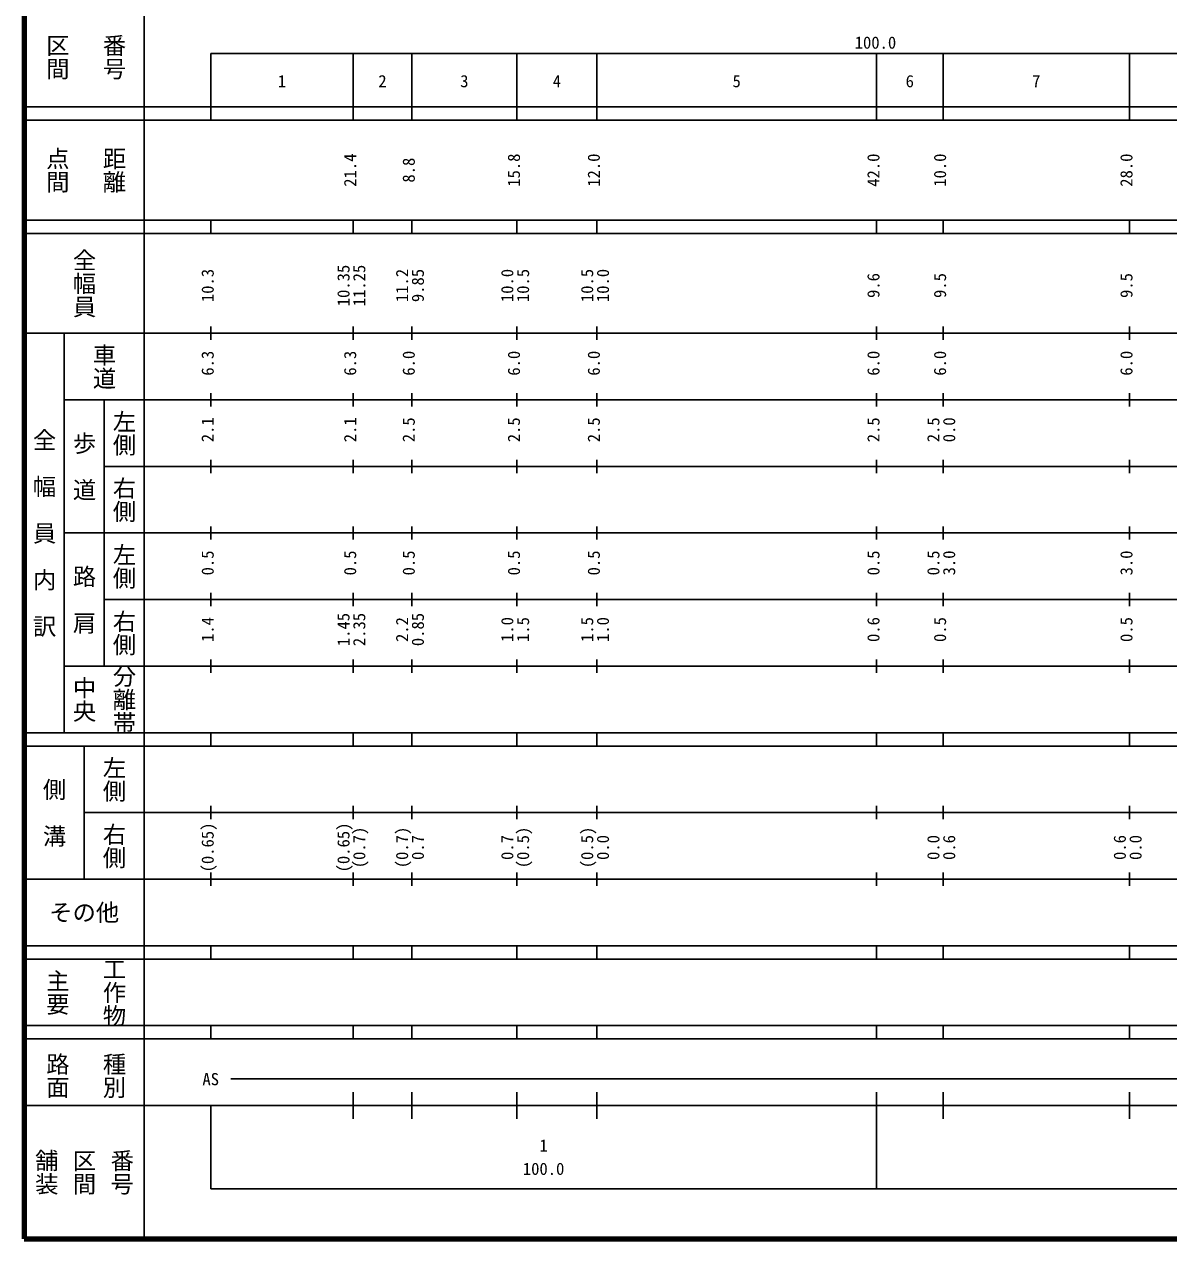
# Model space of a CAD drawing. Units: millimetres on the paper, enlarged 1000 times. Extents: x 40000 to 680000, y 20000 to 380000.
# Drawn here: x 40000 to 211892, y 20000 to 202409 of the extents above; entities that cross this region are included whole.
import ezdxf
from ezdxf.enums import TextEntityAlignment as Align

# ---------------------------------------------------------------- set-up
doc = ezdxf.new("R2010")
doc.units = ezdxf.units.MM
doc.header["$LTSCALE"] = 1000
doc.layers.add('M-TTL', color=2, linetype='Continuous', lineweight=140)
doc.layers.add('M-TTL-BAND', color=7, linetype='Continuous', lineweight=25)
doc.styles.add('@ＭＳ ゴシック', font='')
doc.styles.add('ＭＳ ゴシック', font='')
doc.styles.get('@ＭＳ ゴシック').set_extended_font_data('@MS Gothic')
doc.styles.get('ＭＳ ゴシック').set_extended_font_data('MS Gothic')

msp = doc.modelspace()

# ---------------------------------------------------------------- linework, layer by layer
at = {"layer": 'M-TTL'}
for p, q in [((40000, 380000), (40000, 20000)), ((40000, 20000), (680000, 20000))]:
    msp.add_line(p, q, dxfattribs=at)
at = {"layer": 'M-TTL-BAND'}
for p, q in [((58000, 370000), (58000, 20000)), ((68000, 198000), (579000, 198000)), ((68000, 198000), (68000, 188000)), ((89400, 188000), (89400, 198000)), ((98200, 188000), (98200, 198000)), ((114000, 188000), (114000, 198000)), ((126000, 188000), (126000, 198000)), ((168000, 188000), (168000, 198000)), ((178000, 188000), (178000, 198000)), ((206000, 188000), (206000, 198000)), ((40000, 190000), (579000, 190000)), ((40000, 188000), (579000, 188000)), ((40000, 173000), (579000, 173000)), ((68000, 171000), (68000, 173000)), ((89400, 171000), (89400, 173000)), ((98200, 171000), (98200, 173000)), ((114000, 171000), (114000, 173000)), ((126000, 171000), (126000, 173000)), ((168000, 171000), (168000, 173000)), ((178000, 171000), (178000, 173000)), ((206000, 171000), (206000, 173000)), ((40000, 171000), (579000, 171000)), ((68000, 155000), (68000, 157000)), ((89400, 155000), (89400, 157000)), ((98200, 155000), (98200, 157000)), ((114000, 155000), (114000, 157000)), ((126000, 155000), (126000, 157000)), ((168000, 155000), (168000, 157000)), ((178000, 155000), (178000, 157000)), ((206000, 155000), (206000, 157000)), ((40000, 156000), (579000, 156000)), ((46000, 96000), (46000, 156000)), ((46000, 146000), (579000, 146000)), ((52000, 146000), (52000, 106000)), ((68000, 145000), (68000, 147000)), ((89400, 145000), (89400, 147000)), ((98200, 145000), (98200, 147000)), ((114000, 145000), (114000, 147000)), ((126000, 145000), (126000, 147000)), ((168000, 145000), (168000, 147000)), ((178000, 145000), (178000, 147000)), ((206000, 145000), (206000, 147000)), ((68000, 135000), (68000, 137000)), ((89400, 135000), (89400, 137000)), ((98200, 135000), (98200, 137000)), ((114000, 135000), (114000, 137000)), ((126000, 135000), (126000, 137000)), ((168000, 135000), (168000, 137000)), ((178000, 135000), (178000, 137000)), ((206000, 135000), (206000, 137000)), ((52000, 136000), (579000, 136000)), ((46000, 126000), (579000, 126000)), ((68000, 125000), (68000, 127000)), ((89400, 125000), (89400, 127000)), ((98200, 125000), (98200, 127000)), ((114000, 125000), (114000, 127000)), ((126000, 125000), (126000, 127000)), ((168000, 125000), (168000, 127000)), ((178000, 125000), (178000, 127000)), ((206000, 125000), (206000, 127000)), ((68000, 115000), (68000, 117000)), ((89400, 115000), (89400, 117000)), ((98200, 115000), (98200, 117000)), ((114000, 115000), (114000, 117000)), ((126000, 115000), (126000, 117000)), ((168000, 115000), (168000, 117000)), ((178000, 115000), (178000, 117000)), ((206000, 115000), (206000, 117000)), ((52000, 116000), (579000, 116000)), ((46000, 106000), (579000, 106000)), ((68000, 105000), (68000, 107000)), ((89400, 105000), (89400, 107000)), ((98200, 105000), (98200, 107000)), ((114000, 105000), (114000, 107000)), ((126000, 105000), (126000, 107000)), ((168000, 105000), (168000, 107000)), ((178000, 105000), (178000, 107000)), ((206000, 105000), (206000, 107000)), ((40000, 96000), (579000, 96000)), ((68000, 94000), (68000, 96000)), ((89400, 94000), (89400, 96000)), ((98200, 94000), (98200, 96000)), ((114000, 94000), (114000, 96000)), ((126000, 94000), (126000, 96000)), ((168000, 94000), (168000, 96000)), ((178000, 94000), (178000, 96000)), ((206000, 94000), (206000, 96000)), ((40000, 94000), (579000, 94000)), ((49000, 94000), (49000, 74000)), ((49000, 84000), (579000, 84000)), ((68000, 83000), (68000, 85000)), ((89400, 83000), (89400, 85000)), ((98200, 83000), (98200, 85000)), ((114000, 83000), (114000, 85000)), ((126000, 83000), (126000, 85000)), ((168000, 83000), (168000, 85000)), ((178000, 83000), (178000, 85000)), ((206000, 83000), (206000, 85000)), ((68000, 73000), (68000, 75000)), ((89400, 73000), (89400, 75000)), ((98200, 73000), (98200, 75000)), ((114000, 73000), (114000, 75000)), ((126000, 73000), (126000, 75000)), ((168000, 73000), (168000, 75000)), ((178000, 73000), (178000, 75000)), ((206000, 73000), (206000, 75000)), ((40000, 74000), (579000, 74000)), ((40000, 64000), (579000, 64000)), ((68000, 62000), (68000, 64000)), ((89400, 62000), (89400, 64000)), ((98200, 62000), (98200, 64000)), ((114000, 62000), (114000, 64000)), ((126000, 62000), (126000, 64000)), ((168000, 62000), (168000, 64000)), ((178000, 62000), (178000, 64000)), ((206000, 62000), (206000, 64000)), ((40000, 62000), (579000, 62000)), ((40000, 52000), (579000, 52000)), ((68000, 50000), (68000, 52000)), ((89400, 50000), (89400, 52000)), ((98200, 50000), (98200, 52000)), ((114000, 50000), (114000, 52000)), ((126000, 50000), (126000, 52000)), ((168000, 50000), (168000, 52000)), ((178000, 50000), (178000, 52000)), ((206000, 50000), (206000, 52000)), ((40000, 50000), (579000, 50000)), ((71000, 44000), (565000, 44000)), ((89400, 38000), (89400, 42000)), ((98200, 38000), (98200, 42000)), ((114000, 38000), (114000, 42000)), ((126000, 38000), (126000, 42000)), ((168000, 27500), (168000, 42000)), ((178000, 38000), (178000, 42000)), ((206000, 38000), (206000, 42000)), ((40000, 40000), (579000, 40000)), ((68000, 40000), (68000, 27500)), ((68000, 27500), (579000, 27500))]:
    msp.add_line(p, q, dxfattribs=at)

# ---------------------------------------------------------------- texts
at = {"layer": 'M-TTL-BAND', "style": '@ＭＳ ゴシック'}
for s, p in [('番号', (53500, 197500)), ('区間', (45000, 197500)), ('点間', (45000, 180500)), ('距離', (53500, 180500)), ('全幅員', (49000, 163500)), ('車道', (52000, 151000)), ('左側', (55000, 141000)), ('全\u3000幅\u3000員\u3000内\u3000訳', (43000, 126000)), ('歩\u3000道', (49000, 136000)), ('右側', (55000, 131000)), ('左側', (55000, 121000)), ('路\u3000肩', (49000, 116000)), ('右側', (55000, 111000)), ('分離帯', (55000, 101000)), ('中央', (49000, 101000)), ('左側', (53500, 89000)), ('側\u3000溝', (44500, 84000)), ('右側', (53500, 79000)), ('主要', (45000, 57000)), ('工作物', (53500, 57000)), ('路面', (45000, 44500)), ('種別', (53500, 44500)), ('舗装', (43333, 30000)), ('区間', (49000, 30000)), ('番号', (54667, 30000))]:
    msp.add_text(s, height=2566, rotation=270, dxfattribs=at).set_placement(p, align=Align.MIDDLE_CENTER)
at = {"layer": 'M-TTL-BAND', "style": 'ＭＳ ゴシック'}
for s, p in [('100.0', (167844, 198195)), ('1', (78700, 192405)), ('2', (93800, 192405)), ('3', (106100, 192405)), ('4', (120000, 192405)), ('5', (147000, 192405)), ('6', (173000, 192405)), ('7', (192000, 192405)), ('AS', (68000, 42500)), ('1', (118000, 32523)), ('100.0', (118000, 29033))]:
    msp.add_text(s, height=1833, dxfattribs=at).set_placement(p, align=Align.BOTTOM_CENTER)
for s, p in [('21.4', (90400, 180500)), ('15.8', (115000, 180500)), ('12.0', (127000, 180500)), ('42.0', (169000, 180500)), ('10.0', (179000, 180500)), ('28.0', (207000, 180500)), ('8.8', (99200, 180500)), ('10.35', (89400, 163174)), ('11.25', (91770, 163174)), ('10.3', (69000, 163174)), ('11.2', (98200, 163174)), ('9.85', (100570, 163174)), ('10.0', (114000, 163174)), ('10.5', (116370, 163174)), ('10.5', (126000, 163174)), ('10.0', (128370, 163174)), ('9.6', (169000, 163174)), ('9.5', (179000, 163174)), ('9.5', (207000, 163174)), ('6.0', (99200, 151500)), ('6.0', (115000, 151500)), ('6.0', (127000, 151500)), ('6.0', (169000, 151500)), ('6.0', (179000, 151500)), ('6.0', (207000, 151500)), ('6.3', (69000, 151500)), ('6.3', (90400, 151500)), ('2.1', (69000, 141500)), ('2.1', (90400, 141500)), ('2.5', (99200, 141500)), ('2.5', (115000, 141500)), ('2.5', (127000, 141500)), ('2.5', (169000, 141500)), ('2.5', (178000, 141500)), ('0.0', (180370, 141500)), ('0.5', (69000, 121500)), ('0.5', (90400, 121500)), ('0.5', (99200, 121500)), ('0.5', (115000, 121500)), ('0.5', (127000, 121500)), ('0.5', (169000, 121500)), ('0.5', (178000, 121500)), ('3.0', (180370, 121500)), ('3.0', (207000, 121500)), ('1.4', (69000, 111500)), ('1.45', (89400, 111500)), ('2.35', (91770, 111500)), ('2.2', (98200, 111500)), ('0.85', (100570, 111500)), ('1.0', (114000, 111500)), ('1.5', (116370, 111500)), ('1.5', (126000, 111500)), ('1.0', (128370, 111500)), ('0.6', (169000, 111500)), ('0.5', (179000, 111500)), ('0.5', (207000, 111500)), ('(0.65)', (69000, 78764)), ('(0.65)', (89400, 78764)), ('(0.7)', (91770, 78764)), ('(0.7)', (98200, 78764)), ('0.7', (100570, 78764)), ('0.7', (114000, 78764)), ('(0.5)', (116370, 78764)), ('(0.5)', (126000, 78764)), ('0.0', (128370, 78764)), ('0.0', (178000, 78764)), ('0.6', (180370, 78764)), ('0.6', (206000, 78764)), ('0.0', (208370, 78764))]:
    msp.add_text(s, height=1833, rotation=90, dxfattribs=at).set_placement(p, align=Align.BOTTOM_CENTER)
msp.add_text('その他', height=2566, dxfattribs=at).set_placement((49000, 69000), align=Align.MIDDLE_CENTER)

doc.saveas('drawing.dxf')
